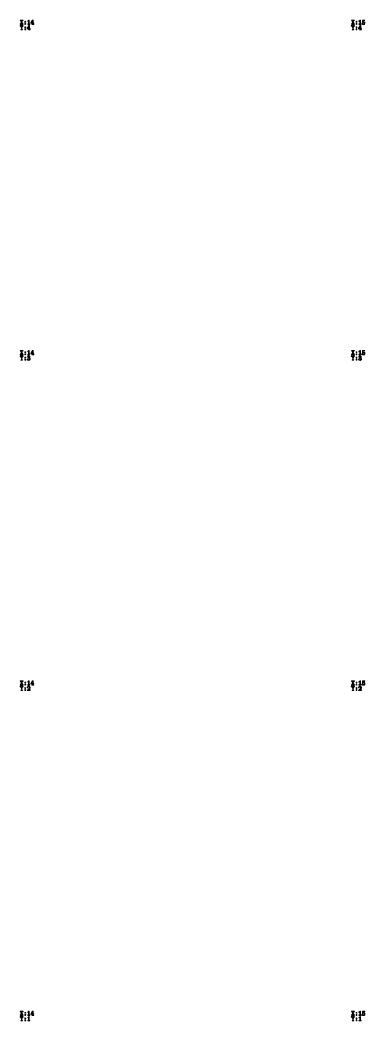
# Model space of a CAD drawing. Extents: x 3411 to 238236, y 6926 to 86361.
# Drawn here: x 181112 to 184244, y 6926 to 16016 of the extents above; entities that cross this region are included whole.
import ezdxf

# ---------------------------------------------------------------- set-up
doc = ezdxf.new("R2010")
doc.units = 13
doc.header["$MEASUREMENT"] = 0
doc.layers.add('L3D0 Base', color=3, linetype='Continuous')

msp = doc.modelspace()

# ---------------------------------------------------------------- linework, layer by layer
at = {"layer": 'L3D0 Base', "lineweight": 0}
for points in [[(181122.1, 16015), (181116.4, 16015), (181112.9, 16012.9), (181116.4, 16010.1), (181117.1, 16010.1), (181124.2, 15996.7), (181127, 15991.1), (181131.9, 15980.6), (181129.8, 15979.9), (181129.8, 15978.5), (181132.6, 15975.7), (181138.2, 15975.7), (181141.7, 15978.5), (181138.2, 15980.6), (181137.5, 15980.6), (181129.1, 15996.7), (181127, 16003.1), (181122.8, 16010.1), (181124.9, 16012.9)], [(181136.8, 16015), (181130.5, 16015), (181127.7, 16012.9), (181130.5, 16010.1), (181127, 16003.1), (181129.1, 15996.7), (181136.1, 16010.1), (181136.8, 16010.1), (181139.6, 16012.9)], [(181159.3, 16003.8), (181156.5, 16002.4), (181155, 15999.6), (181156.5, 15996), (181159.3, 15994.6), (181162.1, 15996), (181163.5, 15999.6), (181162.1, 16002.4)], [(181192.2, 16015.7), (181190.1, 16014.3), (181188, 16010.8), (181183.8, 16008), (181181.7, 16005.9), (181189.4, 16005.2), (181189.4, 15980.6), (181184.5, 15980.6), (181181.7, 15978.5), (181184.5, 15975.7), (181199.3, 15975.7), (181202.1, 15978.5), (181202.1, 15979.9), (181200.7, 15980.6), (181199.3, 15980.6), (181194.4, 15980.6), (181194.4, 16012.9)], [(181181.7, 16005.9), (181183.8, 16003.1), (181184.5, 16003.1), (181189.4, 16005.2)], [(181227.3, 16015.7), (181225.9, 16015.7), (181224.5, 16015.7), (181223.1, 16014.3), (181209.8, 15991.8), (181209.1, 15989.7), (181209.8, 15986.9), (181211.9, 15986.2), (181226.6, 15986.2), (181226.6, 15980.6), (181223.1, 15980.6), (181220.3, 15978.5), (181223.1, 15975.7), (181233.7, 15975.7), (181236.5, 15978.5), (181236.5, 15979.9), (181235.1, 15980.6), (181233.7, 15980.6), (181230.8, 15980.6), (181230.8, 15986.2), (181235.1, 15986.2), (181237.9, 15989), (181235.1, 15991.1), (181230.8, 15991.1), (181214, 15991.1), (181225.9, 16010.8), (181230.8, 16012.9), (181230.1, 16015)], [(181230.8, 16012.9), (181225.9, 16010.8), (181225.9, 15991.1), (181214, 15991.1), (181230.8, 15991.1)], [(184130.2, 16015), (184123.9, 16015), (184121.1, 16012.9), (184123.9, 16010.1), (184124.6, 16010.1), (184131.6, 15996.7), (184134.5, 15991.1), (184139.4, 15980.6), (184138, 15979.9), (184137.3, 15978.5), (184140.1, 15975.7), (184146.4, 15975.7), (184149.2, 15978.5), (184146.4, 15980.6), (184145, 15980.6), (184137.3, 15996.7), (184134.5, 16003.1), (184130.9, 16010.1), (184133.1, 16012.9)], [(184144.3, 16015), (184138, 16015), (184135.2, 16012.9), (184138, 16010.1), (184134.5, 16003.1), (184137.3, 15996.7), (184143.6, 16010.1), (184144.3, 16010.1), (184147.8, 16012.9)], [(184166.7, 16003.8), (184163.9, 16002.4), (184162.5, 15999.6), (184163.9, 15996), (184166.7, 15994.6), (184169.6, 15996), (184171, 15999.6), (184169.6, 16002.4)], [(184200.4, 16015.7), (184197.6, 16014.3), (184196.2, 16010.8), (184192, 16008), (184189.2, 16005.9), (184196.9, 16005.2), (184196.9, 15980.6), (184192, 15980.6), (184189.2, 15978.5), (184192, 15975.7), (184207.5, 15975.7), (184210.3, 15978.5), (184209.6, 15979.9), (184208.9, 15980.6), (184207.5, 15980.6), (184202.5, 15980.6), (184202.5, 16012.9)], [(184189.2, 16005.9), (184191.3, 16003.1), (184192, 16003.1), (184196.9, 16005.2)], [(184239, 16015), (184222.9, 16015), (184220.8, 16014.3), (184220.1, 16012.2), (184220.1, 15995.3), (184220.1, 15993.9), (184220.8, 15992.5), (184222.9, 15992.5), (184225, 15993.2), (184226.4, 15994.6), (184232, 15996), (184240.4, 15997.4), (184225, 15999.6), (184225, 16010.1), (184239, 16010.1), (184241.8, 16012.9), (184241.1, 16014.3), (184240.4, 16015)], [(184232, 16001), (184230.6, 16001), (184225, 15999.6), (184240.4, 15997.4), (184237.6, 15999.6)], [(184240.4, 15997.4), (184232, 15996), (184232, 15996), (184236.9, 15993.9), (184236.9, 15993.9), (184239, 15988.3), (184239, 15987.6), (184236.2, 15982), (184235.5, 15981.3), (184229.9, 15979.9), (184239.7, 15979.2), (184242.5, 15982.7), (184243.9, 15988.3), (184243.2, 15992.5)], [(181124.2, 15996.7), (181116.4, 15980.6), (181115.7, 15980.6), (181112.2, 15978.5), (181115.7, 15975.7), (181121.4, 15975.7), (181124.2, 15978.5), (181122.1, 15980.6), (181127, 15991.1)], [(181121.4, 15965.2), (181115, 15965.2), (181112.2, 15962.4), (181115, 15960.2), (181115.7, 15960.2), (181124.2, 15941.3), (181127, 15946.9), (181121.4, 15960.2), (181124.2, 15962.4)], [(181138.9, 15965.2), (181132.6, 15965.2), (181129.8, 15962.4), (181132.6, 15960.2), (181127, 15946.9), (181124.2, 15941.3), (181124.2, 15930.8), (181123.5, 15930.8), (181120.7, 15928), (181121.4, 15926.6), (181122.1, 15925.9), (181123.5, 15925.9), (181130.5, 15925.9), (181133.3, 15928), (181133.3, 15930.1), (181131.9, 15930.8), (181130.5, 15930.8), (181129.8, 15930.8), (181129.8, 15941.3), (181138.2, 15960.2), (181138.9, 15960.2), (181141.7, 15962.4)], [(181159.3, 15984.8), (181156.5, 15983.4), (181155, 15980.6), (181156.5, 15977.1), (181159.3, 15975.7), (181162.1, 15977.1), (181163.5, 15979.9), (181162.1, 15983.4)], [(181159.3, 15953.9), (181156.5, 15952.5), (181155, 15949.7), (181156.5, 15946.2), (181159.3, 15944.8), (181162.1, 15946.2), (181163.5, 15949), (181162.1, 15952.5)], [(181159.3, 15935), (181156.5, 15933.6), (181155, 15930.1), (181156.5, 15927.3), (181159.3, 15925.9), (181162.1, 15927.3), (181163.5, 15930.1), (181162.1, 15933.6)], [(181195.8, 15965.9), (181193.6, 15965.9), (181192.2, 15965.9), (181190.8, 15964.5), (181177.5, 15942), (181176.8, 15939.2), (181177.5, 15937.1), (181179.6, 15936.4), (181194.4, 15936.4), (181194.4, 15930.8), (181190.8, 15930.8), (181188, 15928), (181190.8, 15925.9), (181201.4, 15925.9), (181204.9, 15928), (181204.2, 15930.1), (181202.8, 15930.8), (181201.4, 15930.8), (181198.6, 15930.8), (181198.6, 15936.4), (181202.8, 15936.4), (181205.6, 15938.5), (181202.8, 15941.3), (181198.6, 15941.3), (181182.4, 15941.3), (181194.4, 15960.9), (181198.6, 15963.1), (181197.9, 15965.2)], [(181198.6, 15963.1), (181194.4, 15960.9), (181194.4, 15941.3), (181182.4, 15941.3), (181198.6, 15941.3)], [(184128.8, 15965.2), (184122.5, 15965.2), (184119.7, 15962.4), (184122.5, 15960.2), (184123.9, 15960.2), (184132.4, 15941.3), (184135.2, 15946.9), (184129.5, 15960.2), (184131.6, 15962.4)], [(184131.6, 15996.7), (184123.9, 15980.6), (184123.2, 15980.6), (184120.4, 15978.5), (184123.2, 15975.7), (184129.5, 15975.7), (184132.4, 15978.5), (184129.5, 15980.6), (184134.5, 15991.1)], [(184147.1, 15965.2), (184140.8, 15965.2), (184138, 15962.4), (184140.1, 15960.2), (184135.2, 15946.9), (184132.4, 15941.3), (184132.4, 15930.8), (184130.9, 15930.8), (184128.1, 15928), (184128.8, 15926.6), (184130.2, 15925.9), (184130.9, 15925.9), (184138, 15925.9), (184141.5, 15928), (184140.8, 15930.1), (184139.4, 15930.8), (184138, 15930.8), (184137.3, 15930.8), (184137.3, 15941.3), (184145.7, 15960.2), (184147.1, 15960.2), (184149.9, 15962.4)], [(184166.7, 15984.8), (184163.9, 15983.4), (184162.5, 15980.6), (184163.9, 15977.1), (184166.7, 15975.7), (184169.6, 15977.1), (184171, 15979.9), (184169.6, 15983.4)], [(184166.7, 15953.9), (184163.9, 15952.5), (184162.5, 15949.7), (184163.9, 15946.2), (184166.7, 15944.8), (184169.6, 15946.2), (184171, 15949), (184169.6, 15952.5)], [(184166.7, 15935), (184163.9, 15933.6), (184162.5, 15930.1), (184163.9, 15927.3), (184166.7, 15925.9), (184169.6, 15927.3), (184171, 15930.1), (184169.6, 15933.6)], [(184203.2, 15965.9), (184201.8, 15965.9), (184199.7, 15965.9), (184199, 15964.5), (184185, 15942), (184184.3, 15939.2), (184185, 15937.1), (184187.1, 15936.4), (184201.8, 15936.4), (184201.8, 15930.8), (184199, 15930.8), (184195.5, 15928), (184199, 15925.9), (184209.6, 15925.9), (184212.4, 15928), (184211.7, 15930.1), (184211, 15930.8), (184209.6, 15930.8), (184206, 15930.8), (184206, 15936.4), (184210.3, 15936.4), (184213.1, 15938.5), (184210.3, 15941.3), (184206, 15941.3), (184189.9, 15941.3), (184201.8, 15960.9), (184206, 15963.1), (184206, 15965.2)], [(184206, 15963.1), (184201.8, 15960.9), (184201.8, 15941.3), (184189.9, 15941.3), (184206, 15941.3)], [(184221.5, 15989), (184219.4, 15987.6), (184218, 15985.5), (184218.7, 15982.7), (184221.5, 15977.8), (184224.3, 15976.4), (184229.9, 15975), (184235.5, 15975.7), (184239.7, 15979.2), (184229.9, 15979.9), (184227.8, 15979.9), (184223.6, 15983.4), (184224.3, 15985.5), (184223.6, 15987.6)], [(181122.1, 13015.2), (181116.4, 13015.2), (181112.9, 13013.1), (181116.4, 13010.3), (181117.1, 13010.3), (181124.2, 12996.9), (181127, 12991.3), (181131.9, 12980.8), (181129.8, 12980.1), (181129.8, 12978.7), (181132.6, 12975.9), (181138.2, 12975.9), (181141.7, 12978.7), (181138.2, 12980.8), (181137.5, 12980.8), (181129.1, 12996.9), (181127, 13003.2), (181122.8, 13010.3), (181124.9, 13013.1)], [(181136.8, 13015.2), (181130.5, 13015.2), (181127.7, 13013.1), (181130.5, 13010.3), (181127, 13003.2), (181129.1, 12996.9), (181136.1, 13010.3), (181136.8, 13010.3), (181139.6, 13013.1)], [(181159.3, 13003.9), (181156.5, 13002.5), (181155, 12999.7), (181156.5, 12996.2), (181159.3, 12995.5), (181162.1, 12996.2), (181163.5, 12999.7), (181162.1, 13002.5)], [(181192.2, 13015.9), (181190.1, 13014.5), (181188, 13011), (181183.8, 13008.2), (181181.7, 13006.1), (181189.4, 13006.1), (181189.4, 12980.8), (181184.5, 12980.8), (181181.7, 12978.7), (181184.5, 12975.9), (181199.3, 12975.9), (181202.1, 12978.7), (181202.1, 12980.1), (181200.7, 12980.8), (181199.3, 12980.8), (181194.4, 12980.8), (181194.4, 13013.1)], [(181181.7, 13006.1), (181183.8, 13003.2), (181184.5, 13003.2), (181189.4, 13006.1)], [(181227.3, 13015.9), (181225.9, 13015.9), (181224.5, 13015.9), (181223.1, 13014.5), (181209.8, 12992), (181209.1, 12989.9), (181209.8, 12987.1), (181211.9, 12986.4), (181226.6, 12986.4), (181226.6, 12980.8), (181223.1, 12980.8), (181220.3, 12978.7), (181223.1, 12975.9), (181233.7, 12975.9), (181236.5, 12978.7), (181236.5, 12980.1), (181235.1, 12980.8), (181233.7, 12980.8), (181230.8, 12980.8), (181230.8, 12986.4), (181235.1, 12986.4), (181237.9, 12989.2), (181235.1, 12991.3), (181230.8, 12991.3), (181214, 12991.3), (181225.9, 13011), (181230.8, 13013.1), (181230.1, 13015.2)], [(181230.8, 13013.1), (181225.9, 13011), (181225.9, 12991.3), (181214, 12991.3), (181230.8, 12991.3)], [(184130.2, 13015.2), (184123.9, 13015.2), (184121.1, 13013.1), (184123.9, 13010.3), (184124.6, 13010.3), (184131.6, 12996.9), (184134.5, 12991.3), (184139.4, 12980.8), (184138, 12980.1), (184137.3, 12978.7), (184140.1, 12975.9), (184146.4, 12975.9), (184149.2, 12978.7), (184146.4, 12980.8), (184145, 12980.8), (184137.3, 12996.9), (184134.5, 13003.2), (184130.9, 13010.3), (184133.1, 13013.1)], [(184144.3, 13015.2), (184138, 13015.2), (184135.2, 13013.1), (184138, 13010.3), (184134.5, 13003.2), (184137.3, 12996.9), (184143.6, 13010.3), (184144.3, 13010.3), (184147.8, 13013.1)], [(184166.7, 13003.9), (184163.9, 13002.5), (184162.5, 12999.7), (184163.9, 12996.2), (184166.7, 12995.5), (184169.6, 12996.2), (184171, 12999.7), (184169.6, 13002.5)], [(184200.4, 13015.9), (184197.6, 13014.5), (184196.2, 13011), (184192, 13008.2), (184189.2, 13006.1), (184196.9, 13006.1), (184196.9, 12980.8), (184192, 12980.8), (184189.2, 12978.7), (184192, 12975.9), (184207.5, 12975.9), (184210.3, 12978.7), (184209.6, 12980.1), (184208.9, 12980.8), (184207.5, 12980.8), (184202.5, 12980.8), (184202.5, 13013.1)], [(184189.2, 13006.1), (184191.3, 13003.2), (184192, 13003.2), (184196.9, 13006.1)], [(184239, 13015.2), (184222.9, 13015.2), (184220.8, 13014.5), (184220.1, 13012.4), (184220.1, 12995.5), (184220.1, 12994.1), (184220.8, 12993.4), (184222.9, 12992.7), (184225, 12993.4), (184226.4, 12994.8), (184232, 12996.9), (184240.4, 12997.6), (184225, 12999.7), (184225, 13010.3), (184239, 13010.3), (184241.8, 13013.1), (184241.1, 13014.5), (184240.4, 13015.2)], [(184232, 13001.1), (184230.6, 13001.1), (184225, 12999.7), (184240.4, 12997.6), (184237.6, 13000.4)], [(181124.2, 12996.9), (181116.4, 12980.8), (181115.7, 12980.8), (181112.2, 12978.7), (181115.7, 12975.9), (181121.4, 12975.9), (181124.2, 12978.7), (181122.1, 12980.8), (181127, 12991.3)], [(181121.4, 12965.3), (181115, 12965.3), (181112.2, 12963.2), (181115, 12960.4), (181115.7, 12960.4), (181124.2, 12941.5), (181127, 12947.1), (181121.4, 12960.4), (181124.2, 12963.2)], [(181138.9, 12965.3), (181132.6, 12965.3), (181129.8, 12963.2), (181132.6, 12960.4), (181127, 12947.1), (181124.2, 12941.5), (181124.2, 12931), (181123.5, 12931), (181120.7, 12928.8), (181121.4, 12926.7), (181122.1, 12926), (181123.5, 12926), (181130.5, 12926), (181133.3, 12928.1), (181133.3, 12930.3), (181131.9, 12931), (181130.5, 12931), (181129.8, 12931), (181129.8, 12941.5), (181138.2, 12960.4), (181138.9, 12960.4), (181141.7, 12962.5)], [(181159.3, 12985), (181156.5, 12983.6), (181155, 12980.8), (181156.5, 12977.3), (181159.3, 12975.9), (181162.1, 12977.3), (181163.5, 12980.1), (181162.1, 12983.6)], [(181159.3, 12954.1), (181156.5, 12952.7), (181155, 12949.9), (181156.5, 12946.4), (181159.3, 12945), (181162.1, 12946.4), (181163.5, 12949.9), (181162.1, 12952.7)], [(181159.3, 12935.2), (181156.5, 12933.8), (181155, 12930.3), (181156.5, 12927.4), (181159.3, 12926), (181162.1, 12927.4), (181163.5, 12930.3), (181162.1, 12933.8)], [(181181, 12938.7), (181178.9, 12937.3), (181177.5, 12935.2), (181178.2, 12932.4), (181181.7, 12928.1), (181185.2, 12926), (181191.5, 12925.3), (181196.5, 12926), (181200.7, 12928.8), (181191.5, 12930.3), (181186.6, 12931), (181183.1, 12933.1), (181183.8, 12935.2), (181183.1, 12937.3)], [(181181.7, 12963.2), (181179.6, 12958.3), (181180.3, 12955.5), (181182.4, 12954.8), (181184.5, 12955.5), (181185.9, 12958.3), (181185.2, 12959.7), (181185.9, 12959.7), (181191.5, 12961.1)], [(181191.5, 12966), (181187.3, 12966), (181182.4, 12963.9), (181181.7, 12963.2), (181191.5, 12961.1), (181195.8, 12959.7), (181197.9, 12956.9), (181197.9, 12956.9), (181195.8, 12951.3), (181190.1, 12949.9), (181186.6, 12949.2), (181185.2, 12947.1), (181188, 12945), (181190.8, 12945), (181192.2, 12945), (181197.2, 12942.2), (181199.3, 12937.3), (181197.2, 12932.4), (181196.5, 12931.7), (181191.5, 12930.3), (181200.7, 12928.8), (181203.5, 12931.7), (181204.9, 12937.3), (181204.9, 12938), (181202.8, 12943.6), (181202.8, 12943.6), (181198.6, 12947.8), (181201.4, 12951.3), (181202.8, 12956.9), (181202.8, 12958.3), (181200, 12963.2), (181197.2, 12964.6)], [(184128.8, 12965.3), (184122.5, 12965.3), (184119.7, 12963.2), (184122.5, 12960.4), (184123.9, 12960.4), (184132.4, 12941.5), (184135.2, 12947.1), (184129.5, 12960.4), (184131.6, 12963.2)], [(184131.6, 12996.9), (184123.9, 12980.8), (184123.2, 12980.8), (184120.4, 12978.7), (184123.2, 12975.9), (184129.5, 12975.9), (184132.4, 12978.7), (184129.5, 12980.8), (184134.5, 12991.3)], [(184147.1, 12965.3), (184140.8, 12965.3), (184138, 12963.2), (184140.1, 12960.4), (184135.2, 12947.1), (184132.4, 12941.5), (184132.4, 12931), (184130.9, 12931), (184128.1, 12928.8), (184128.8, 12926.7), (184130.2, 12926), (184130.9, 12926), (184138, 12926), (184141.5, 12928.1), (184140.8, 12930.3), (184139.4, 12931), (184138, 12931), (184137.3, 12931), (184137.3, 12941.5), (184145.7, 12960.4), (184147.1, 12960.4), (184149.9, 12962.5)], [(184166.7, 12985), (184163.9, 12983.6), (184162.5, 12980.8), (184163.9, 12977.3), (184166.7, 12975.9), (184169.6, 12977.3), (184171, 12980.1), (184169.6, 12983.6)], [(184166.7, 12954.1), (184163.9, 12952.7), (184162.5, 12949.9), (184163.9, 12946.4), (184166.7, 12945), (184169.6, 12946.4), (184171, 12949.9), (184169.6, 12952.7)], [(184166.7, 12935.2), (184163.9, 12933.8), (184162.5, 12930.3), (184163.9, 12927.4), (184166.7, 12926), (184169.6, 12927.4), (184171, 12930.3), (184169.6, 12933.8)], [(184188.5, 12938.7), (184186.4, 12937.3), (184185.7, 12935.2), (184185.7, 12932.4), (184189.2, 12928.1), (184193.4, 12926), (184199, 12925.3), (184203.9, 12926), (184208.9, 12928.8), (184199, 12930.3), (184194.8, 12931), (184191.3, 12933.1), (184192, 12935.2), (184190.6, 12937.3)], [(184189.2, 12963.2), (184187.1, 12958.3), (184188.5, 12955.5), (184190.6, 12954.8), (184192.7, 12955.5), (184193.4, 12958.3), (184192.7, 12959.7), (184193.4, 12959.7), (184199, 12961.1)], [(184199, 12966), (184195.5, 12966), (184190.6, 12963.9), (184189.2, 12963.2), (184199, 12961.1), (184203.9, 12959.7), (184205.3, 12956.9), (184205.3, 12956.9), (184203.2, 12951.3), (184198.3, 12949.9), (184194.1, 12949.2), (184193.4, 12947.1), (184196.2, 12945), (184199, 12945), (184200.4, 12945), (184205.3, 12942.2), (184207.5, 12937.3), (184205.3, 12932.4), (184204.6, 12931.7), (184199, 12930.3), (184208.9, 12928.8), (184211, 12931.7), (184212.4, 12937.3), (184212.4, 12938), (184211, 12943.6), (184210.3, 12943.6), (184206, 12947.8), (184209.6, 12951.3), (184211, 12956.9), (184210.3, 12958.3), (184207.5, 12963.2), (184204.6, 12964.6)], [(184221.5, 12989.2), (184219.4, 12988.5), (184218, 12985.7), (184218.7, 12982.9), (184221.5, 12978.7), (184224.3, 12976.6), (184229.9, 12975.2), (184235.5, 12976.6), (184239.7, 12979.4), (184229.9, 12980.1), (184227.8, 12980.8), (184223.6, 12983.6), (184224.3, 12985.7), (184223.6, 12987.8)], [(184240.4, 12997.6), (184232, 12996.9), (184232, 12996.9), (184236.9, 12994.1), (184236.9, 12994.1), (184239, 12988.5), (184239, 12987.8), (184236.2, 12982.9), (184235.5, 12981.5), (184229.9, 12980.1), (184239.7, 12979.4), (184242.5, 12982.9), (184243.9, 12988.5), (184243.2, 12992.7)], [(181122.1, 10015.4), (181116.4, 10015.4), (181112.9, 10013.3), (181116.4, 10010.5), (181117.1, 10010.5), (181124.2, 9997.1), (181127, 9991.5), (181131.9, 9981), (181129.8, 9980.3), (181129.8, 9978.9), (181132.6, 9976.1), (181138.2, 9976.1), (181141.7, 9978.9), (181138.2, 9981), (181137.5, 9981), (181129.1, 9997.1), (181127, 10003.4), (181122.8, 10010.5), (181124.9, 10013.3)], [(181136.8, 10015.4), (181130.5, 10015.4), (181127.7, 10013.3), (181130.5, 10010.5), (181127, 10003.4), (181129.1, 9997.1), (181136.1, 10010.5), (181136.8, 10010.5), (181139.6, 10013.3)], [(181159.3, 10004.1), (181156.5, 10002.7), (181155, 9999.9), (181156.5, 9996.4), (181159.3, 9995.7), (181162.1, 9997.1), (181163.5, 9999.9), (181162.1, 10002.7)], [(181192.2, 10016.1), (181190.1, 10014.7), (181188, 10011.2), (181183.8, 10008.3), (181181.7, 10006.2), (181189.4, 10006.2), (181189.4, 9981), (181184.5, 9981), (181181.7, 9978.9), (181184.5, 9976.1), (181199.3, 9976.1), (181202.1, 9978.9), (181202.1, 9980.3), (181200.7, 9981), (181199.3, 9981), (181194.4, 9981), (181194.4, 10013.3)], [(181181.7, 10006.2), (181183.8, 10003.4), (181184.5, 10004.1), (181189.4, 10006.2)], [(181227.3, 10016.1), (181225.9, 10016.1), (181224.5, 10016.1), (181223.1, 10014.7), (181209.8, 9992.2), (181209.1, 9990.1), (181209.8, 9987.3), (181211.9, 9986.6), (181226.6, 9986.6), (181226.6, 9981), (181223.1, 9981), (181220.3, 9978.9), (181223.1, 9976.1), (181233.7, 9976.1), (181236.5, 9978.9), (181236.5, 9980.3), (181235.1, 9981), (181233.7, 9981), (181230.8, 9981), (181230.8, 9986.6), (181235.1, 9986.6), (181237.9, 9989.4), (181235.1, 9991.5), (181230.8, 9991.5), (181214, 9991.5), (181225.9, 10011.2), (181230.8, 10013.3), (181230.1, 10015.4)], [(181230.8, 10013.3), (181225.9, 10011.2), (181225.9, 9991.5), (181214, 9991.5), (181230.8, 9991.5)], [(184130.2, 10015.4), (184123.9, 10015.4), (184121.1, 10013.3), (184123.9, 10010.5), (184124.6, 10010.5), (184131.6, 9997.1), (184134.5, 9991.5), (184139.4, 9981), (184138, 9980.3), (184137.3, 9978.9), (184140.1, 9976.1), (184146.4, 9976.1), (184149.2, 9978.9), (184146.4, 9981), (184145, 9981), (184137.3, 9997.1), (184134.5, 10003.4), (184130.9, 10010.5), (184133.1, 10013.3)], [(184144.3, 10015.4), (184138, 10015.4), (184135.2, 10013.3), (184138, 10010.5), (184134.5, 10003.4), (184137.3, 9997.1), (184143.6, 10010.5), (184144.3, 10010.5), (184147.8, 10013.3)], [(184166.7, 10004.1), (184163.9, 10002.7), (184162.5, 9999.9), (184163.9, 9996.4), (184166.7, 9995.7), (184169.6, 9997.1), (184171, 9999.9), (184169.6, 10002.7)], [(184200.4, 10016.1), (184197.6, 10014.7), (184196.2, 10011.2), (184192, 10008.3), (184189.2, 10006.2), (184196.9, 10006.2), (184196.9, 9981), (184192, 9981), (184189.2, 9978.9), (184192, 9976.1), (184207.5, 9976.1), (184210.3, 9978.9), (184209.6, 9980.3), (184208.9, 9981), (184207.5, 9981), (184202.5, 9981), (184202.5, 10013.3)], [(184189.2, 10006.2), (184191.3, 10003.4), (184192, 10004.1), (184196.9, 10006.2)], [(184239, 10015.4), (184222.9, 10015.4), (184220.8, 10014.7), (184220.1, 10012.6), (184220.1, 9995.7), (184220.1, 9994.3), (184220.8, 9993.6), (184222.9, 9992.9), (184225, 9993.6), (184226.4, 9995.7), (184232, 9997.1), (184240.4, 9997.8), (184225, 9999.9), (184225, 10010.5), (184239, 10010.5), (184241.8, 10013.3), (184241.1, 10014.7), (184240.4, 10015.4)], [(184232, 10001.3), (184230.6, 10001.3), (184225, 9999.9), (184240.4, 9997.8), (184237.6, 10000.6)], [(181124.2, 9997.1), (181116.4, 9981), (181115.7, 9981), (181112.2, 9978.9), (181115.7, 9976.1), (181121.4, 9976.1), (181124.2, 9978.9), (181122.1, 9981), (181127, 9991.5)], [(181121.4, 9965.5), (181115, 9965.5), (181112.2, 9963.4), (181115, 9960.6), (181115.7, 9960.6), (181124.2, 9941.7), (181127, 9948), (181121.4, 9960.6), (181124.2, 9963.4)], [(181138.9, 9965.5), (181132.6, 9965.5), (181129.8, 9963.4), (181132.6, 9960.6), (181127, 9948), (181124.2, 9941.7), (181124.2, 9931.1), (181123.5, 9931.1), (181120.7, 9929), (181121.4, 9926.9), (181122.1, 9926.2), (181123.5, 9926.2), (181130.5, 9926.2), (181133.3, 9928.3), (181133.3, 9930.4), (181131.9, 9931.1), (181130.5, 9931.1), (181129.8, 9931.1), (181129.8, 9941.7), (181138.2, 9960.6), (181138.9, 9960.6), (181141.7, 9963.4)], [(181159.3, 9985.2), (181156.5, 9983.8), (181155, 9981), (181156.5, 9977.5), (181159.3, 9976.1), (181162.1, 9977.5), (181163.5, 9981), (181162.1, 9983.8)], [(181159.3, 9954.3), (181156.5, 9952.9), (181155, 9950.1), (181156.5, 9946.6), (181159.3, 9945.2), (181162.1, 9946.6), (181163.5, 9950.1), (181162.1, 9952.9)], [(181159.3, 9935.3), (181156.5, 9933.9), (181155, 9930.4), (181156.5, 9927.6), (181159.3, 9926.2), (181162.1, 9927.6), (181163.5, 9930.4), (181162.1, 9933.9)], [(181190.1, 9966.2), (181186.6, 9965.5), (181181.7, 9962.7), (181179.6, 9960.6), (181178.2, 9955), (181179.6, 9952.9), (181181, 9951.5), (181183.8, 9952.9), (181184.5, 9955), (181183.8, 9957.1), (181185.9, 9959.9), (181190.1, 9961.3), (181200, 9962.7), (181195.8, 9965.5)], [(181200, 9962.7), (181190.1, 9961.3), (181191.5, 9961.3), (181196.5, 9959.2), (181197.2, 9958.5), (181199.3, 9953.6), (181199.3, 9952.2), (181197.2, 9947.3), (181192.2, 9942.4), (181179.6, 9930.4), (181178.2, 9929), (181181, 9926.2), (181201.4, 9926.2), (181203.5, 9926.9), (181204.2, 9929), (181204.2, 9931.1), (181186.6, 9931.1), (181187.3, 9931.8), (181192.2, 9936.1), (181193.6, 9936.8), (181197.9, 9940.3), (181200, 9943.1), (181203.5, 9948.7), (181204.2, 9953.6), (181203.5, 9957.8)], [(181201.4, 9933.9), (181200, 9933.2), (181199.3, 9931.1), (181186.6, 9931.1), (181204.2, 9931.1), (181203.5, 9933.2)], [(184128.8, 9965.5), (184122.5, 9965.5), (184119.7, 9963.4), (184122.5, 9960.6), (184123.9, 9960.6), (184132.4, 9941.7), (184135.2, 9948), (184129.5, 9960.6), (184131.6, 9963.4)], [(184131.6, 9997.1), (184123.9, 9981), (184123.2, 9981), (184120.4, 9978.9), (184123.2, 9976.1), (184129.5, 9976.1), (184132.4, 9978.9), (184129.5, 9981), (184134.5, 9991.5)], [(184147.1, 9965.5), (184140.8, 9965.5), (184138, 9963.4), (184140.1, 9960.6), (184135.2, 9948), (184132.4, 9941.7), (184132.4, 9931.1), (184130.9, 9931.1), (184128.1, 9929), (184128.8, 9926.9), (184130.2, 9926.2), (184130.9, 9926.2), (184138, 9926.2), (184141.5, 9928.3), (184140.8, 9930.4), (184139.4, 9931.1), (184138, 9931.1), (184137.3, 9931.1), (184137.3, 9941.7), (184145.7, 9960.6), (184147.1, 9960.6), (184149.9, 9963.4)], [(184166.7, 9985.2), (184163.9, 9983.8), (184162.5, 9981), (184163.9, 9977.5), (184166.7, 9976.1), (184169.6, 9977.5), (184171, 9981), (184169.6, 9983.8)], [(184166.7, 9954.3), (184163.9, 9952.9), (184162.5, 9950.1), (184163.9, 9946.6), (184166.7, 9945.2), (184169.6, 9946.6), (184171, 9950.1), (184169.6, 9952.9)], [(184166.7, 9935.3), (184163.9, 9933.9), (184162.5, 9930.4), (184163.9, 9927.6), (184166.7, 9926.2), (184169.6, 9927.6), (184171, 9930.4), (184169.6, 9933.9)], [(184198.3, 9966.2), (184194.1, 9965.5), (184189.2, 9962.7), (184187.8, 9960.6), (184185.7, 9955), (184187.1, 9952.9), (184189.2, 9951.5), (184191.3, 9952.9), (184192, 9955), (184191.3, 9957.1), (184194.1, 9959.9), (184197.6, 9961.3), (184208.2, 9962.7), (184203.9, 9965.5)], [(184208.2, 9962.7), (184197.6, 9961.3), (184199, 9961.3), (184203.9, 9959.2), (184204.6, 9958.5), (184206.8, 9953.6), (184206.8, 9952.2), (184204.6, 9947.3), (184200.4, 9942.4), (184187.1, 9930.4), (184185.7, 9929), (184188.5, 9926.2), (184208.9, 9926.2), (184211.7, 9926.9), (184211.7, 9929), (184211.7, 9931.1), (184194.1, 9931.1), (184195.5, 9931.8), (184199.7, 9936.1), (184201.1, 9936.8), (184205.3, 9940.3), (184208.2, 9943.1), (184211, 9948.7), (184211.7, 9953.6), (184211, 9957.8)], [(184209.6, 9933.9), (184207.5, 9933.2), (184206.8, 9931.1), (184194.1, 9931.1), (184211.7, 9931.1), (184211.7, 9933.2)], [(184221.5, 9989.4), (184219.4, 9988.7), (184218, 9985.9), (184218.7, 9983.1), (184221.5, 9978.9), (184224.3, 9976.8), (184229.9, 9975.4), (184235.5, 9976.8), (184239.7, 9979.6), (184229.9, 9980.3), (184227.8, 9981), (184223.6, 9983.8), (184224.3, 9985.9), (184223.6, 9988)], [(184240.4, 9997.8), (184232, 9997.1), (184232, 9997.1), (184236.9, 9994.3), (184236.9, 9994.3), (184239, 9988.7), (184239, 9988), (184236.2, 9983.1), (184235.5, 9982.4), (184229.9, 9980.3), (184239.7, 9979.6), (184242.5, 9983.1), (184243.9, 9988.7), (184243.2, 9992.9)], [(181122.1, 7015.5), (181116.4, 7015.5), (181112.9, 7013.4), (181116.4, 7010.6), (181117.1, 7010.6), (181124.2, 6997.3), (181127, 6991.7), (181131.9, 6981.2), (181129.8, 6980.5), (181129.8, 6979.1), (181132.6, 6976.2), (181138.2, 6976.2), (181141.7, 6979.1), (181138.2, 6981.2), (181137.5, 6981.2), (181129.1, 6997.3), (181127, 7003.6), (181122.8, 7010.6), (181124.9, 7013.4)], [(181136.8, 7015.5), (181130.5, 7015.5), (181127.7, 7013.4), (181130.5, 7010.6), (181127, 7003.6), (181129.1, 6997.3), (181136.1, 7010.6), (181136.8, 7010.6), (181139.6, 7013.4)], [(181159.3, 7004.3), (181156.5, 7002.9), (181155, 7000.1), (181156.5, 6996.6), (181159.3, 6995.9), (181162.1, 6997.3), (181163.5, 7000.1), (181162.1, 7002.9)], [(181192.2, 7016.3), (181190.1, 7014.8), (181188, 7011.3), (181183.8, 7008.5), (181181.7, 7006.4), (181189.4, 7006.4), (181189.4, 6981.2), (181184.5, 6981.2), (181181.7, 6979.1), (181184.5, 6976.2), (181199.3, 6976.2), (181202.1, 6979.1), (181202.1, 6980.5), (181200.7, 6981.2), (181199.3, 6981.2), (181194.4, 6981.2), (181194.4, 7013.4)], [(181181.7, 7006.4), (181183.8, 7004.3), (181184.5, 7004.3), (181189.4, 7006.4)], [(181227.3, 7016.3), (181225.9, 7016.3), (181224.5, 7016.3), (181223.1, 7014.8), (181209.8, 6992.4), (181209.1, 6990.3), (181209.8, 6987.5), (181211.9, 6986.8), (181226.6, 6986.8), (181226.6, 6981.2), (181223.1, 6981.2), (181220.3, 6979.1), (181223.1, 6976.2), (181233.7, 6976.2), (181236.5, 6979.1), (181236.5, 6980.5), (181235.1, 6981.2), (181233.7, 6981.2), (181230.8, 6981.2), (181230.8, 6986.8), (181235.1, 6986.8), (181237.9, 6989.6), (181235.1, 6991.7), (181230.8, 6991.7), (181214, 6991.7), (181225.9, 7011.3), (181230.8, 7013.4), (181230.1, 7016.3)], [(181230.8, 7013.4), (181225.9, 7011.3), (181225.9, 6991.7), (181214, 6991.7), (181230.8, 6991.7)], [(184130.2, 7015.5), (184123.9, 7015.5), (184121.1, 7013.4), (184123.9, 7010.6), (184124.6, 7010.6), (184131.6, 6997.3), (184134.5, 6991.7), (184139.4, 6981.2), (184138, 6980.5), (184137.3, 6979.1), (184140.1, 6976.2), (184146.4, 6976.2), (184149.2, 6979.1), (184146.4, 6981.2), (184145, 6981.2), (184137.3, 6997.3), (184134.5, 7003.6), (184130.9, 7010.6), (184133.1, 7013.4)], [(184144.3, 7015.5), (184138, 7015.5), (184135.2, 7013.4), (184138, 7010.6), (184134.5, 7003.6), (184137.3, 6997.3), (184143.6, 7010.6), (184144.3, 7010.6), (184147.8, 7013.4)], [(184166.7, 7004.3), (184163.9, 7002.9), (184162.5, 7000.1), (184163.9, 6996.6), (184166.7, 6995.9), (184169.6, 6997.3), (184171, 7000.1), (184169.6, 7002.9)], [(184200.4, 7016.3), (184197.6, 7014.8), (184196.2, 7011.3), (184192, 7008.5), (184189.2, 7006.4), (184196.9, 7006.4), (184196.9, 6981.2), (184192, 6981.2), (184189.2, 6979.1), (184192, 6976.2), (184207.5, 6976.2), (184210.3, 6979.1), (184209.6, 6980.5), (184208.9, 6981.2), (184207.5, 6981.2), (184202.5, 6981.2), (184202.5, 7013.4)], [(184189.2, 7006.4), (184191.3, 7004.3), (184192, 7004.3), (184196.9, 7006.4)], [(184239, 7015.5), (184222.9, 7015.5), (184220.8, 7014.8), (184220.1, 7012.7), (184220.1, 6995.9), (184220.1, 6994.5), (184220.8, 6993.8), (184222.9, 6993.1), (184225, 6993.8), (184226.4, 6995.9), (184232, 6997.3), (184240.4, 6998), (184225, 7000.1), (184225, 7010.6), (184239, 7010.6), (184241.8, 7013.4), (184241.1, 7014.8), (184240.4, 7015.5)], [(184232, 7002.2), (184230.6, 7001.5), (184225, 7000.1), (184240.4, 6998), (184237.6, 7000.8)], [(181124.2, 6997.3), (181116.4, 6981.2), (181115.7, 6981.2), (181112.2, 6979.1), (181115.7, 6976.2), (181121.4, 6976.2), (181124.2, 6979.1), (181122.1, 6981.2), (181127, 6991.7)], [(181121.4, 6965.7), (181115, 6965.7), (181112.2, 6963.6), (181115, 6960.8), (181115.7, 6960.8), (181124.2, 6941.9), (181127, 6948.2), (181121.4, 6960.8), (181124.2, 6963.6)], [(181138.9, 6965.7), (181132.6, 6965.7), (181129.8, 6963.6), (181132.6, 6960.8), (181127, 6948.2), (181124.2, 6941.9), (181124.2, 6931.3), (181123.5, 6931.3), (181120.7, 6929.2), (181121.4, 6927.1), (181122.1, 6926.4), (181123.5, 6926.4), (181130.5, 6926.4), (181133.3, 6929.2), (181133.3, 6930.6), (181131.9, 6931.3), (181130.5, 6931.3), (181129.8, 6931.3), (181129.8, 6941.9), (181138.2, 6960.8), (181138.9, 6960.8), (181141.7, 6963.6)], [(181159.3, 6985.4), (181156.5, 6984), (181155, 6981.2), (181156.5, 6977.6), (181159.3, 6976.2), (181162.1, 6977.6), (181163.5, 6981.2), (181162.1, 6984)], [(181159.3, 6954.5), (181156.5, 6953.1), (181155, 6950.3), (181156.5, 6946.8), (181159.3, 6945.4), (181162.1, 6946.8), (181163.5, 6950.3), (181162.1, 6953.1)], [(181159.3, 6935.5), (181156.5, 6934.1), (181155, 6930.6), (181156.5, 6927.8), (181159.3, 6926.4), (181162.1, 6927.8), (181163.5, 6930.6), (181162.1, 6934.1)], [(181192.2, 6966.4), (181190.1, 6964.3), (181188, 6961.5), (181183.8, 6958.7), (181181.7, 6956.6), (181189.4, 6955.9), (181189.4, 6931.3), (181184.5, 6931.3), (181181.7, 6929.2), (181184.5, 6926.4), (181199.3, 6926.4), (181202.1, 6929.2), (181202.1, 6930.6), (181200.7, 6931.3), (181199.3, 6931.3), (181194.4, 6931.3), (181194.4, 6963.6)], [(181181.7, 6956.6), (181183.8, 6953.8), (181184.5, 6953.8), (181189.4, 6955.9)], [(184128.8, 6965.7), (184122.5, 6965.7), (184119.7, 6963.6), (184122.5, 6960.8), (184123.9, 6960.8), (184132.4, 6941.9), (184135.2, 6948.2), (184129.5, 6960.8), (184131.6, 6963.6)], [(184131.6, 6997.3), (184123.9, 6981.2), (184123.2, 6981.2), (184120.4, 6979.1), (184123.2, 6976.2), (184129.5, 6976.2), (184132.4, 6979.1), (184129.5, 6981.2), (184134.5, 6991.7)], [(184147.1, 6965.7), (184140.8, 6965.7), (184138, 6963.6), (184140.1, 6960.8), (184135.2, 6948.2), (184132.4, 6941.9), (184132.4, 6931.3), (184130.9, 6931.3), (184128.1, 6929.2), (184128.8, 6927.1), (184130.2, 6926.4), (184130.9, 6926.4), (184138, 6926.4), (184141.5, 6929.2), (184140.8, 6930.6), (184139.4, 6931.3), (184138, 6931.3), (184137.3, 6931.3), (184137.3, 6941.9), (184145.7, 6960.8), (184147.1, 6960.8), (184149.9, 6963.6)], [(184166.7, 6985.4), (184163.9, 6984), (184162.5, 6981.2), (184163.9, 6977.6), (184166.7, 6976.2), (184169.6, 6977.6), (184171, 6981.2), (184169.6, 6984)], [(184166.7, 6954.5), (184163.9, 6953.1), (184162.5, 6950.3), (184163.9, 6946.8), (184166.7, 6945.4), (184169.6, 6946.8), (184171, 6950.3), (184169.6, 6953.1)], [(184166.7, 6935.5), (184163.9, 6934.1), (184162.5, 6930.6), (184163.9, 6927.8), (184166.7, 6926.4), (184169.6, 6927.8), (184171, 6930.6), (184169.6, 6934.1)], [(184200.4, 6966.4), (184197.6, 6964.3), (184196.2, 6961.5), (184192, 6958.7), (184189.2, 6956.6), (184196.9, 6955.9), (184196.9, 6931.3), (184192, 6931.3), (184189.2, 6929.2), (184192, 6926.4), (184207.5, 6926.4), (184210.3, 6929.2), (184209.6, 6930.6), (184208.9, 6931.3), (184207.5, 6931.3), (184202.5, 6931.3), (184202.5, 6963.6)], [(184189.2, 6956.6), (184191.3, 6953.8), (184192, 6953.8), (184196.9, 6955.9)], [(184221.5, 6989.6), (184219.4, 6988.9), (184218, 6986.1), (184218.7, 6983.3), (184221.5, 6979.1), (184224.3, 6976.9), (184229.9, 6975.5), (184235.5, 6976.9), (184239.7, 6979.8), (184229.9, 6980.5), (184227.8, 6981.2), (184223.6, 6984), (184224.3, 6986.1), (184223.6, 6988.2)], [(184240.4, 6998), (184232, 6997.3), (184232, 6997.3), (184236.9, 6994.5), (184236.9, 6994.5), (184239, 6988.9), (184239, 6988.2), (184236.2, 6983.3), (184235.5, 6982.6), (184229.9, 6980.5), (184239.7, 6979.8), (184242.5, 6983.3), (184243.9, 6988.9), (184243.2, 6993.1)]]:
    msp.add_lwpolyline(points, close=True, dxfattribs=at)

doc.saveas('drawing.dxf')
